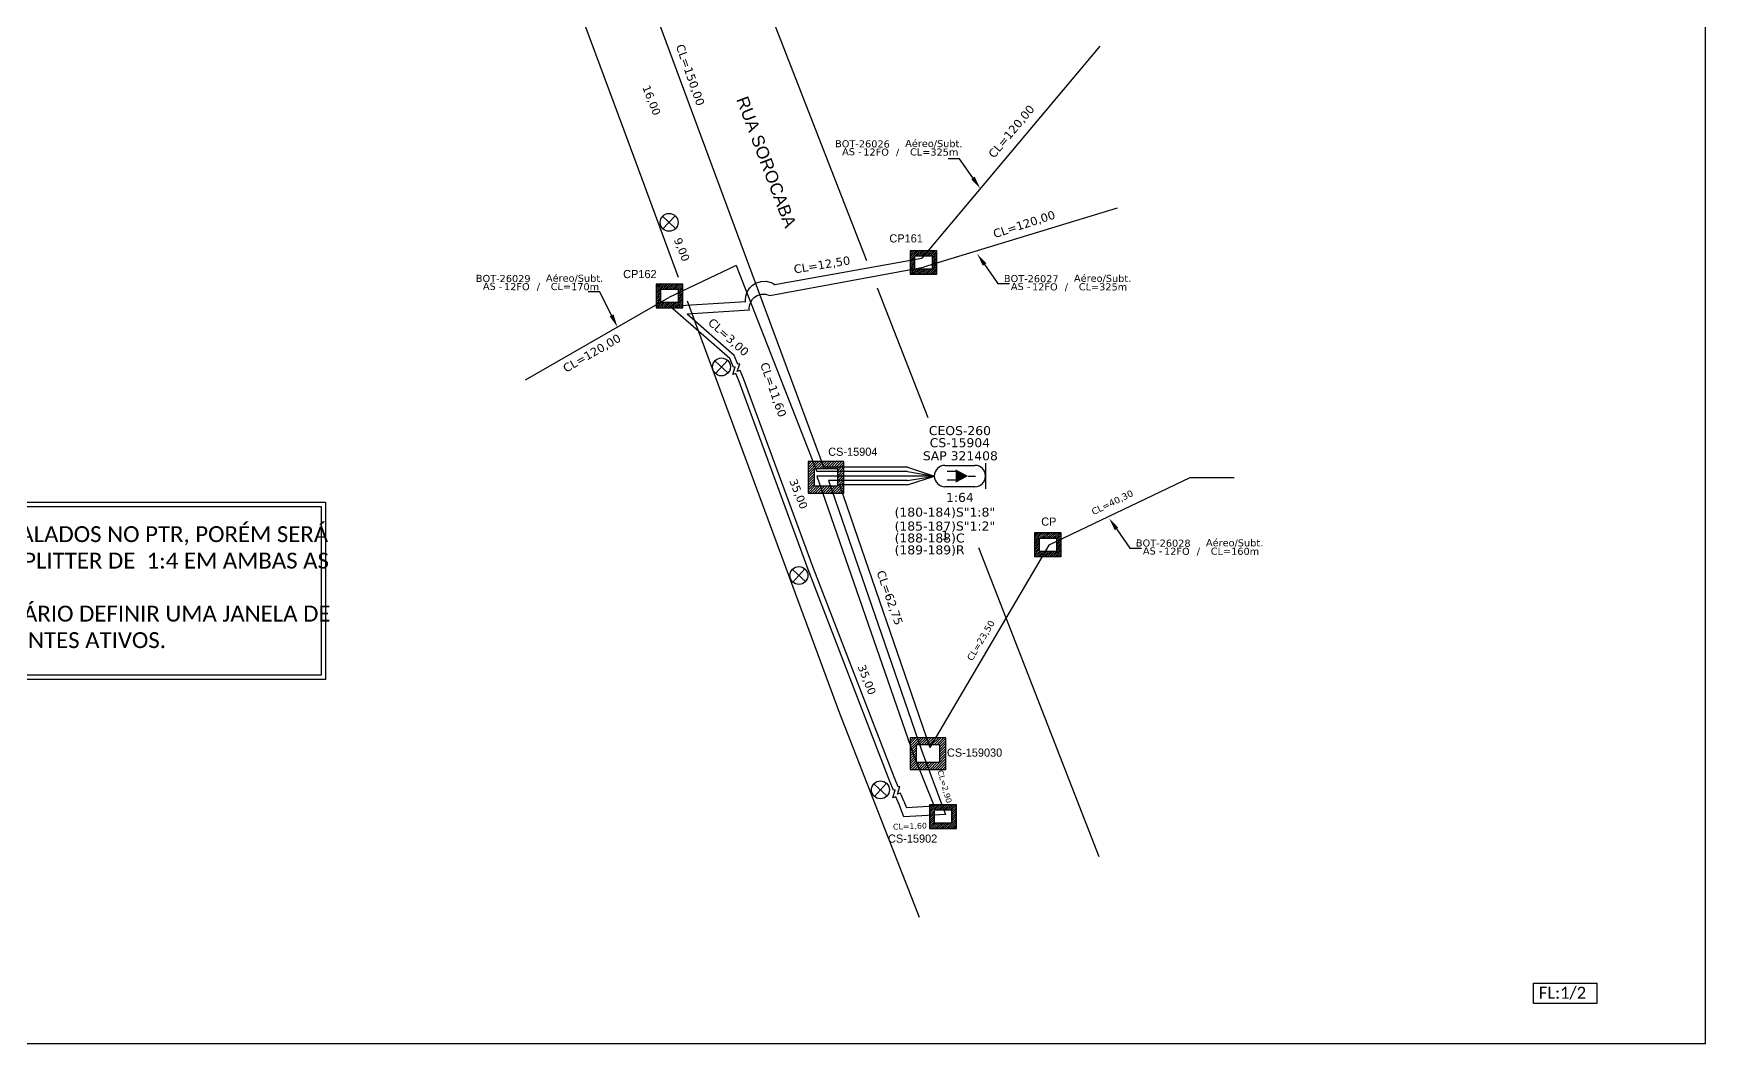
# Model space of a CAD drawing. Header units: metres. Extents: x -1286 to 457, y -500 to 94.
# Drawn here: x -865.6 to -445.1, y -499.8 to -245.6 of the extents above; entities that cross this region are included whole.
import ezdxf
from ezdxf import colors
from ezdxf.entities.mleader import LeaderData, LeaderLine
from ezdxf.enums import TextEntityAlignment as Align
from ezdxf.math import Vec2, Vec3

# ---------------------------------------------------------------- set-up
doc = ezdxf.new("R2010")
doc.units = ezdxf.units.M
for name, color, linetype in [('10.1-Caixas Subterrâneas', 5, 'Continuous'), ('20.4-CEOS', 1, 'Continuous'), ('CAP a instalar', 1, 'Continuous'), ('celulas gpon', 7, 'Continuous'), ('label_cabos', 7, 'Continuous'), ('Legenda', 1, 'Continuous'), ('locais legendas', 7, 'Continuous'), ('QUADRA', 7, 'Continuous'), ('Subida Lateral', 5, 'Continuous')]:
    doc.layers.add(name, color=color, linetype=linetype)
doc.layers.add('EXTRA', color=50, linetype='Continuous', plot=False)
doc.layers.add('Segmento Logradouro Texto', color=238, linetype='Continuous', lineweight=0)
doc.styles.add('DIGICADE', font='arial.ttf')
doc.styles.add('siredit', font='verdana.ttf')
doc.styles.add('WMF-Calibri0', font='calibri.ttf')
doc.linetypes.add('FENCELINE1', pattern='A,0.25,-0.1,[133,ltypeshp.shx,S=0.1,R=0,X=-0.1,Y=0],-0.1,1', length=1.45)

# ---------------------------------------------------------------- blocks, each defined once
blk = doc.blocks.new('*U106')
at = {"layer": '20.4-CEOS', "color": 7, "style": 'siredit'}
for tag, p in [('FIBRAS_SPLITTER', (0, 0)), ('FIBRAS_TOP_C', (0, -4.13)), ('RESERVA_FINAIS', (0, -5.46))]:
    blk.add_attdef(tag, p, '', height=1.01, dxfattribs=at)
for tag, p, flags in [('ID_ATIVIDADE', (0, -6.77), 3), ('FATOR', (0, -8.09), 1), ('QTDE', (0, -9.4), 1), ('FID', (0, -10.71), 1)]:
    blk.add_attdef(tag, p, '', height=1.01, dxfattribs=dict(at, flags=flags))
blk = doc.blocks.new('*U107')
at = {"layer": '20.4-CEOS', "color": 7, "style": 'siredit'}
blk.add_attdef('FIBRAS_SPLITTER', (0, 0), '', height=1.01, dxfattribs=at)
for tag, p, flags in [('ID_ATIVIDADE', (0, -1.48), 3), ('FATOR', (0, -2.79), 1), ('QTDE', (0, -4.11), 1), ('FID', (0, -5.42), 1)]:
    blk.add_attdef(tag, p, '', height=1.01, dxfattribs=dict(at, flags=flags))
blk = doc.blocks.new('*X70')
at = {"color": 0, "linetype": 'Continuous'}
for p, q in [((-1.25, 0.34099), (-0.49099, 1.1)), ((-1.25, 0.517767), (-0.667767, 1.1)), ((-1.25, 0.694544), (-0.844544, 1.1)), ((-1.25, 0.87132), (-1.02132, 1.1)), ((-1.25, 1.048097), (-1.198097, 1.1)), ((-1.25, 0.164214), (-0.8035, 0.610714)), ((-1.25, -0.012563), (-0.8035, 0.433937)), ((-1.25, -0.18934), (-0.8035, 0.25716)), ((-1.25, -0.366117), (-0.8035, 0.080383)), ((-0.789214, 0.625), (-0.314214, 1.1)), ((-0.612437, 0.625), (-0.137437, 1.1)), ((-0.43566, 0.625), (0.03934, 1.1)), ((-0.258883, 0.625), (0.216117, 1.1)), ((-0.082107, 0.625), (0.392893, 1.1)), ((0.09467, 0.625), (0.56967, 1.1)), ((0.271447, 0.625), (0.746447, 1.1)), ((0.448223, 0.625), (0.923223, 1.1)), ((0.625, 0.625), (1.1, 1.1)), ((0.801777, 0.625), (1.25, 1.073223)), ((0.8035, 0.449947), (1.25, 0.896447)), ((0.8035, 0.27317), (1.25, 0.71967)), ((0.8035, 0.096393), (1.25, 0.542893)), ((0.8035, -0.080383), (1.25, 0.366117)), ((0.8035, -0.25716), (1.25, 0.18934)), ((0.8035, -0.433937), (1.25, 0.012563)), ((-1.25, -0.542893), (-0.8035, -0.096393)), ((-1.25, -0.71967), (-0.8035, -0.27317)), ((-1.25, -0.896447), (-0.8035, -0.449947)), ((-1.25, -1.073223), (-0.801777, -0.625)), ((-1.1, -1.1), (-0.625, -0.625)), ((-0.923223, -1.1), (-0.448223, -0.625)), ((-0.746447, -1.1), (-0.271447, -0.625)), ((-0.56967, -1.1), (-0.09467, -0.625)), ((-0.392893, -1.1), (0.082107, -0.625)), ((-0.216117, -1.1), (0.258883, -0.625)), ((-0.03934, -1.1), (0.43566, -0.625)), ((0.137437, -1.1), (0.612437, -0.625)), ((0.314214, -1.1), (0.789214, -0.625)), ((0.49099, -1.1), (1.25, -0.34099)), ((0.667767, -1.1), (1.25, -0.517767)), ((0.8035, -0.610714), (1.25, -0.164214)), ((0.844544, -1.1), (1.25, -0.694544)), ((1.02132, -1.1), (1.25, -0.87132)), ((1.198097, -1.1), (1.25, -1.048097))]:
    blk.add_line(p, q, dxfattribs=at)
blk = doc.blocks.new('MANHOLE_MQ')
at = {"color": 0, "linetype": 'Continuous'}
for p, q in [((0.00000623, 0.00000569), (-0.00000627, 0.00000569)), ((-0.00000627, 0.00000569), (-0.00000627, -0.00000531)), ((-0.00000404, 0.00000331), (0.00000399, 0.00000331)), ((-0.00000404, -0.00000294), (-0.00000404, 0.00000331)), ((0.00000399, 0.00000331), (0.00000399, -0.00000294)), ((0.00000623, -0.00000531), (0.00000623, 0.00000569)), ((-0.00000627, -0.00000531), (0.00000623, -0.00000531)), ((0.00000399, -0.00000294), (-0.00000404, -0.00000294)), ((0.00000399, -0.00000294), (0.00000399, -0.00000294))]:
    blk.add_line(p, q, dxfattribs=at)
at = {"color": 0, "linetype": 'Continuous', "xscale": 5e-06, "yscale": 5e-06, "zscale": 1e-05}
blk.add_blockref('*X70', (-0.00000002, 0.00000019), dxfattribs=at)
blk = doc.blocks.new('LEGENDA DOS CABOS')
at = {"layer": 'EXTRA', "color": 0, "style": 'siredit'}
for tag, p in [('ID', (4.6, 0.97)), ('XX', (9.03, 0.97))]:
    blk.add_attdef(tag, text='', height=0.48, rotation=359.69, dxfattribs=at).set_placement(p, align=Align.MIDDLE_CENTER)
at = {"layer": 'Legenda', "color": 0, "style": 'siredit'}
for tag, p in [('TIPO_CABO', (1.31, 0)), ('CABO', (4.69, -0.05)), ('/', (6.81, -0.05)), ('METROS', (10.03, -0.05))]:
    blk.add_attdef(tag, text='', height=0.8, rotation=359.69, dxfattribs=at).set_placement(p, align=Align.MIDDLE_CENTER)

msp = doc.modelspace()

# ---------------------------------------------------------------- linework, layer by layer
at = {"color": 1}
for p, q in [((-707.35, -291.61), (-704.07, -294.69)), ((-704.18, -291.51), (-707.25, -294.79)), ((-691.01, -327.89), (-694.08, -331.17)), ((-694.19, -327.99), (-690.91, -331.06)), ((-674.71, -380.48), (-671.43, -383.55)), ((-671.54, -380.38), (-674.61, -383.66)), ((-654.21, -434.42), (-650.93, -437.49)), ((-651.03, -434.31), (-654.1, -437.59))]:
    msp.add_line(p, q, dxfattribs=at)
msp.add_lwpolyline([(-1286.07, -499.81), (-445.07, -499.81), (-445.07, 94.19), (-1286.07, 94.19)], close=True)
at = {"color": 10}
for points in [[(-1045.63, -363.59), (-792.14, -363.59), (-792.14, -408.19), (-1045.63, -408.19)], [(-1044.54, -364.68), (-793.23, -364.68), (-793.23, -407.1), (-1044.54, -407.1)]]:
    msp.add_lwpolyline(points, close=True, dxfattribs=at)
at = {"color": 7}
msp.add_lwpolyline([(-488.37, -484.64), (-472.44, -484.64), (-472.44, -489.7), (-488.37, -489.7)], close=True, dxfattribs=at)
at = {"color": 1}
for centre in [(-705.71, -293.15), (-692.55, -329.53), (-673.07, -382.02), (-652.57, -435.95)]:
    msp.add_circle(centre, 2.25, dxfattribs=at)
at = {"layer": '20.4-CEOS', "color": 7}
for p, q in [((-636.34, -354.31), (-628.82, -354.31)), ((-628.82, -359.67), (-636.34, -359.67))]:
    msp.add_line(p, q, dxfattribs=at)
for points in [[(-633.47, -355.82), (-635.75, -355.82)], [(-630.51, -356.99), (-628.7, -356.99)], [(-626.14, -353.76), (-626.14, -360.22)], [(-633.47, -358.05), (-635.75, -358.05)]]:
    msp.add_lwpolyline(points, dxfattribs=at)
msp.add_lwpolyline([(-630.51, -356.99, 0, 3.31, 0), (-633.61, -356.99, 3.31, 3.31, 0)], format="xyseb", dxfattribs=at)
for centre, start, end in [((-636.34, -356.99), 90, 270), ((-628.82, -356.99), 270, 90)]:
    msp.add_arc(centre, 2.68, start, end, dxfattribs=at)
at = {"layer": 'CAP a instalar', "color": 7, "ltscale": 5}
for points in [[(-666.76, -354.74), (-730.82, -181.8)], [(-597.43, -248.83), (-642.12, -302.2)], [(-593.01, -289.54), (-641.73, -304.41)], [(-679.13, -308.77), (-642.12, -302.2)], [(-688.82, -303.98), (-705.74, -312.07)], [(-688.82, -303.98), (-668.59, -355.86)], [(-680.34, -311.52), (-641.73, -304.41)], [(-686.47, -313.2), (-686.54, -312.76), (-686.44, -311.72), (-686.06, -310.6), (-685.43, -309.65), (-684.81, -309.03), (-683.96, -308.47), (-682.54, -308), (-681.23, -307.98), (-679.79, -308.39), (-679, -308.85)], [(-741.79, -332.74), (-705.74, -312.07)], [(-686.43, -313.12), (-705.59, -314.32)], [(-690.45, -327.4), (-705.41, -314.3)], [(-685.5, -315.24), (-701.15, -316.27)], [(-685.5, -315.24), (-685.56, -314.9), (-685.48, -314.09), (-685.18, -313.22), (-684.7, -312.49), (-684.22, -312.01), (-683.56, -311.58), (-682.46, -311.22), (-681.45, -311.2), (-680.34, -311.52)], [(-689.33, -326.62), (-701.15, -316.27)], [(-645.76, -355.86), (-668.59, -355.86)], [(-668.54, -356.99), (-644.26, -427.13)], [(-639.01, -356.99), (-668.54, -356.99)], [(-645.77, -354.74), (-666.76, -354.74)], [(-645.77, -354.74), (-639.01, -356.99)], [(-645.76, -355.86), (-639.01, -356.99)], [(-645.76, -358.11), (-639.01, -356.99)], [(-645.75, -359.23), (-639.01, -356.99)], [(-665.66, -358.11), (-642.27, -426.01)], [(-645.76, -358.11), (-665.66, -358.11)], [(-662.89, -359.23), (-640.15, -425.28)], [(-645.75, -359.23), (-662.89, -359.23)], [(-574.8, -357.46), (-610.23, -374.42), (-640.15, -425.28)], [(-563.57, -357.47), (-574.8, -357.46)], [(-642.27, -426.01), (-636.2, -442.18), (-646.69, -442.74), (-647.88, -439.66)], [(-644.26, -427.13), (-639.09, -440.09), (-646.01, -440.46)], [(-646.7, -438.77), (-646.01, -440.46)]]:
    msp.add_lwpolyline(points, dxfattribs=at)
at = {"layer": 'CAP a instalar', "color": 7, "linetype": 'FENCELINE1', "ltscale": 5}
for points in [[(-670.73, -380.5), (-688.11, -333.19)], [(-669.5, -380), (-686.99, -332.41)], [(-650.22, -433.86), (-670.73, -380.5)], [(-649.04, -432.97), (-669.5, -380.01)]]:
    msp.add_lwpolyline(points, dxfattribs=at)
at = {"layer": 'QUADRA', "color": 4}
for points in [[(-703.34, -307.03), (-716.02, -272.72), (-749.06, -183.73)], [(-682.12, -235.75), (-656.03, -302.79)], [(-653.36, -309.65), (-640.66, -342.27)], [(-642.73, -468.1), (-662.79, -416.77), (-701.12, -313.02)], [(-627.94, -374.94), (-597.66, -452.74)]]:
    msp.add_lwpolyline(points, dxfattribs=at)
at = {"layer": 'Subida Lateral', "color": 5}
for points in [[(-688.11, -333.19), (-688.91, -331.21), (-689.7, -331.46), (-689.07, -329.53), (-689.54, -329.6), (-690.45, -327.4)], [(-686.99, -332.41), (-687.8, -330.43), (-688.58, -330.68), (-687.95, -328.74), (-688.43, -328.82), (-689.33, -326.62)], [(-646.7, -438.77), (-647.51, -436.79), (-648.29, -437.04), (-647.66, -435.1), (-648.14, -435.18), (-649.04, -432.97)], [(-647.88, -439.66), (-648.69, -437.68), (-649.47, -437.93), (-648.84, -435.99), (-649.32, -436.07), (-650.22, -433.86)]]:
    msp.add_lwpolyline(points, dxfattribs=at)

# ---------------------------------------------------------------- block references
at = {"layer": '10.1-Caixas Subterrâneas', "color": 30}
for p, xscale, yscale, zscale, rotation in [((-641.74, -303.16), 538175.0068901461, 538175.0068901461, 538175.0068901461, 180.0000000000614), ((-705.64, -311.58), 538175.0068901461, 538175.0068901461, 538175.0068901461, 180.0000000000614), ((-666.28, -357.19), 720555.3162288242, 720555.3162288242, 720555.3162288242, 180.0000000000614), ((-610.46, -374.18), 538175.0068901461, 538175.0068901461, 538175.0068901461, 180.0000000000616), ((-640.6, -426.7), 720555.3162288242, 720555.3162288242, 720555.3162288242, 180.0000000000614), ((-636.84, -442.59), 538175.0068901461, 538175.0068901461, 538175.0068901461, 180.0000000000614)]:
    msp.add_blockref('MANHOLE_MQ', p, dxfattribs=dict(at, xscale=xscale, yscale=yscale, zscale=zscale, rotation=rotation))
at = {"layer": '20.4-CEOS', "color": 0, "lineweight": 0}
ref = msp.add_blockref('*U106', (-649.01, -367.21), dxfattribs=dict(at, xscale=2.247191011235955, yscale=2.247191011235955, zscale=2.247191011235955))
ref.add_attrib('FIBRAS_SPLITTER', '(180-184)S"1:8"', (-649.01, -367.21), dxfattribs={"color": 7, "height": 2.2689, "style": 'siredit'})
ref.add_attrib('FIBRAS_TOP_C', '(188-188)C', (-649.01, -373.71), dxfattribs={"color": 7, "height": 2.269, "style": 'siredit'})
ref.add_attrib('RESERVA_FINAIS', '(189-189)R', (-649.01, -376.7), dxfattribs={"color": 7, "height": 2.269, "style": 'siredit'})
at = {"layer": '20.4-CEOS', "color": 0, "lineweight": 0, "xscale": 2.247191011235955, "yscale": 2.247191011235955, "zscale": 2.247191011235955}
msp.add_blockref('*U107', (-649.01, -370.71), dxfattribs=at).add_auto_attribs({'FIBRAS_SPLITTER': '(185-187)S"1:2"'})
at = {"layer": 'label_cabos', "color": 0, "lineweight": 0}
ref = msp.add_blockref('LEGENDA DOS CABOS', (-664.65, -276.3), dxfattribs=dict(at, xscale=1.782671434623764, yscale=1.782671434623764, zscale=1.782671434623764))
ref.add_attrib('ID', 'BOT-26026', dxfattribs={"color": 0, "height": 1.783, "rotation": 359.69, "style": 'siredit'}).set_placement((-657.09, -273.4), align=Align.MIDDLE_CENTER)
ref.add_attrib('CABO', '12FO', dxfattribs={"color": 0, "height": 1.783, "rotation": 359.69, "style": 'siredit'}).set_placement((-653.66, -275.46), align=Align.MIDDLE_CENTER)
ref.add_attrib('METROS', 'CL=325m', dxfattribs={"color": 0, "height": 1.783, "rotation": 359.69, "style": 'siredit'}).set_placement((-639.05, -275.46), align=Align.MIDDLE_CENTER)
ref.add_attrib('XX', 'Aéreo/Subt.', dxfattribs={"color": 0, "height": 1.7827, "rotation": 359.69, "style": 'siredit'}).set_placement((-639.14, -273.32), align=Align.MIDDLE_CENTER)
ref.add_attrib('/', '/', dxfattribs={"color": 0, "height": 1.78, "rotation": 359.69, "style": 'siredit'}).set_placement((-648.26, -275.46), align=Align.MIDDLE_CENTER)
ref.add_attrib('TIPO_CABO', 'AS -', dxfattribs={"color": 0, "height": 1.783, "rotation": 359.69, "style": 'siredit'}).set_placement((-659.76, -275.37), align=Align.MIDDLE_CENTER)
ref = msp.add_blockref('LEGENDA DOS CABOS', (-754.99, -310.18), dxfattribs=dict(at, xscale=1.782671434623764, yscale=1.782671434623764, zscale=1.782671434623764))
ref.add_attrib('ID', 'BOT-26029', dxfattribs={"color": 0, "height": 1.783, "rotation": 359.69, "style": 'siredit'}).set_placement((-747.43, -307.28), align=Align.MIDDLE_CENTER)
ref.add_attrib('CABO', '12FO', dxfattribs={"color": 0, "height": 1.783, "rotation": 359.69, "style": 'siredit'}).set_placement((-744, -309.33), align=Align.MIDDLE_CENTER)
ref.add_attrib('METROS', 'CL=170m', dxfattribs={"color": 0, "height": 1.783, "rotation": 359.69, "style": 'siredit'}).set_placement((-729.39, -309.33), align=Align.MIDDLE_CENTER)
ref.add_attrib('XX', 'Aéreo/Subt.', dxfattribs={"color": 0, "height": 1.7827, "rotation": 359.69, "style": 'siredit'}).set_placement((-729.48, -307.2), align=Align.MIDDLE_CENTER)
ref.add_attrib('/', '/', dxfattribs={"color": 0, "height": 1.78, "rotation": 359.69, "style": 'siredit'}).set_placement((-738.6, -309.33), align=Align.MIDDLE_CENTER)
ref.add_attrib('TIPO_CABO', 'AS -', dxfattribs={"color": 0, "height": 1.783, "rotation": 359.69, "style": 'siredit'}).set_placement((-750.1, -309.25), align=Align.MIDDLE_CENTER)
ref = msp.add_blockref('LEGENDA DOS CABOS', (-622.2, -310.23), dxfattribs=dict(at, xscale=1.782671434623764, yscale=1.782671434623764, zscale=1.782671434623764))
ref.add_attrib('ID', 'BOT-26027', dxfattribs={"color": 0, "height": 1.783, "rotation": 359.69, "style": 'siredit'}).set_placement((-614.64, -307.32), align=Align.MIDDLE_CENTER)
ref.add_attrib('CABO', '12FO', dxfattribs={"color": 0, "height": 1.783, "rotation": 359.69, "style": 'siredit'}).set_placement((-611.21, -309.38), align=Align.MIDDLE_CENTER)
ref.add_attrib('METROS', 'CL=325m', dxfattribs={"color": 0, "height": 1.783, "rotation": 359.69, "style": 'siredit'}).set_placement((-596.6, -309.38), align=Align.MIDDLE_CENTER)
ref.add_attrib('XX', 'Aéreo/Subt.', dxfattribs={"color": 0, "height": 1.7827, "rotation": 359.69, "style": 'siredit'}).set_placement((-596.69, -307.24), align=Align.MIDDLE_CENTER)
ref.add_attrib('/', '/', dxfattribs={"color": 0, "height": 1.78, "rotation": 359.69, "style": 'siredit'}).set_placement((-605.81, -309.38), align=Align.MIDDLE_CENTER)
ref.add_attrib('TIPO_CABO', 'AS -', dxfattribs={"color": 0, "height": 1.783, "rotation": 359.69, "style": 'siredit'}).set_placement((-617.31, -309.29), align=Align.MIDDLE_CENTER)
ref = msp.add_blockref('LEGENDA DOS CABOS', (-589.01, -376.77), dxfattribs=dict(at, xscale=1.782671434623764, yscale=1.782671434623764, zscale=1.782671434623764))
ref.add_attrib('ID', 'BOT-26028', dxfattribs={"color": 0, "height": 1.783, "rotation": 359.69, "style": 'siredit'}).set_placement((-581.45, -373.87), align=Align.MIDDLE_CENTER)
ref.add_attrib('CABO', '12FO', dxfattribs={"color": 0, "height": 1.783, "rotation": 359.69, "style": 'siredit'}).set_placement((-578.02, -375.92), align=Align.MIDDLE_CENTER)
ref.add_attrib('METROS', 'CL=160m', dxfattribs={"color": 0, "height": 1.783, "rotation": 359.69, "style": 'siredit'}).set_placement((-563.41, -375.92), align=Align.MIDDLE_CENTER)
ref.add_attrib('XX', 'Aéreo/Subt.', dxfattribs={"color": 0, "height": 1.7827, "rotation": 359.69, "style": 'siredit'}).set_placement((-563.5, -373.79), align=Align.MIDDLE_CENTER)
ref.add_attrib('/', '/', dxfattribs={"color": 0, "height": 1.78, "rotation": 359.69, "style": 'siredit'}).set_placement((-572.62, -375.92), align=Align.MIDDLE_CENTER)
ref.add_attrib('TIPO_CABO', 'AS -', dxfattribs={"color": 0, "height": 1.783, "rotation": 359.69, "style": 'siredit'}).set_placement((-584.12, -375.84), align=Align.MIDDLE_CENTER)

# ---------------------------------------------------------------- texts
at = {"style": 'WMF-Calibri0'}
msp.add_text('FL:1/2', height=3, dxfattribs=at).set_placement((-487.02, -488.52))
at = {"color": 1, "insert": (-912.1, -385.47), "char_height": 4, "width": 257.8186, "attachment_point": 5}
msp.add_mtext("{\\fCalibri|b0|i0|c0|p34;SR. EXECUTOR,  O CONDOMÍNIO JÁ POSSUI CABOS E CDOI's INSTALADOS NO PTR, PORÉM SERÁ NECESSÁRIO REMOVER OS SPLITTER's  DE 1:32 E  INSTALAR UM SPLITTER DE  1:4 EM AMBAS AS CDOI's.\\PPARA A EXECUÇÃO DO PROJETO RISER DO BLOCO 2 SERÁ NECESSÁRIO DEFINIR UMA JANELA DE MANUTENÇÃO, POIS NO BLOCO 2 JÁ POSSUI CLIENTES ATIVOS.}", dxfattribs=at)
at = {"layer": '10.1-Caixas Subterrâneas', "color": 30}
for s, p in [('CS-159030', (-635.85, -427.61)), ('CS-15902', (-650.66, -449.25))]:
    msp.add_text(s, height=2.056, dxfattribs=at).set_placement(p)
at = {"layer": '20.4-CEOS', "color": 7, "style": 'siredit'}
for s, p in [('CEOS-260', (-632.58, -344.42)), ('CS-15904', (-632.58, -347.46)), ('SAP 321408', (-632.46, -350.76)), ('1:64', (-632.58, -361.23))]:
    msp.add_text(s, height=2.269, dxfattribs=at).set_placement(p, align=Align.TOP_CENTER)
msp.add_text('1', height=2.27, dxfattribs=at).set_placement((-637.3, -373))
at = {"layer": 'celulas gpon', "color": 3, "style": 'siredit'}
for s, height, rotation, p in [('CL=150,00', 2.113, 289.3281, (-704.05, -248.76)), ('CL=120,00', 2.113, 50.2779, (-624.01, -277.17)), ('CL=120,00', 2.113, 18.0814, (-623.81, -297.14)), ('CL=12,50', 2.113, 9.3199, (-674.19, -306.02)), ('CL=3,00', 2.113, 317.9386, (-696.12, -318.62)), ('CL=120,00', 2.113, 30.0435, (-731.63, -331.02)), ('CL=11,60', 2.113, 289.3281, (-682.85, -328.83)), ('CL=40,30', 1.667, 26.0181, (-598.98, -366.85)), ('CL=62,75', 2.113, 289.3281, (-653.57, -381.17)), ('CL=23,50', 1.667, 59.3844, (-629.5, -403.66)), ('CL=2,90', 1.442, 285.5807, (-638.23, -431.2)), ('CL=1,60', 1.442, 2.0323, (-649.39, -445.97))]:
    msp.add_text(s, height=height, rotation=rotation, dxfattribs=at).set_placement(p)
at = {"layer": 'celulas gpon', "style": 'siredit'}
for s, p in [('16,00', (-712.49, -259.12)), ('9,00', (-704.56, -297.5)), ('35,00', (-675.52, -358.18)), ('35,00', (-658.33, -404.93))]:
    msp.add_text(s, height=2.012, rotation=291.4925, dxfattribs=at).set_placement(p)
at = {"layer": 'locais legendas', "color": 30}
for s, p in [('CP161', (-650.31, -298.21)), ('CP162', (-717.27, -307.19)), ('CS-15904', (-665.7, -351.9)), ('CP', (-612.13, -369.48))]:
    msp.add_text(s, height=2.056, dxfattribs=at).set_placement(p)
at = {"layer": 'Segmento Logradouro Texto', "color": 5, "linetype": 'Continuous', "insert": (-685.98, -261.09), "char_height": 3.1008, "width": 35.7772, "attachment_point": 1, "rotation": 290.764, "style": 'DIGICADE'}
msp.add_mtext('\\o\\l\\fArial|b0|i0|c0|p34;\\T1.0000000000;\\W1.0000000000;RUA SOROCABA', dxfattribs=at)

# ---------------------------------------------------------------- leaders
at = {"layer": 'label_cabos', "color": 7, "lineweight": 0}
ml = msp.add_multileader_mtext('Standard', dxfattribs=at)
ml.set_content('', color=7)
ml.set_leader_properties()
ml.build(insert=Vec2(0, 0))
ml.multileader.update_dxf_attribs({"text_right_attachment_type": 6, "dogleg_length": 2.93, "arrow_head_size": 3.29})
ctx = ml.context
ctx.base_point, ctx.char_height, ctx.arrow_head_size, ctx.landing_gap_size, ctx.plane_origin, ctx.plane_x_axis, ctx.plane_y_axis = Vec3(-635.55, -277.13), 3.29, 3.29, 1.64, Vec3(-63747048.36, -14710094.02), Vec3(-1, 0), Vec3(0, -1)
ctx.right_attachment = 6
notes = []
notes.append((ctx, [(0, (1, 1, 0), (-632.65, -277.13), (-1, 0), 2.9, [(0, [(-627.44, -284.67)], 0, [])])]))
ctx.mtext.insert, ctx.mtext.text_direction, ctx.mtext.rotation = Vec3(-637.19, -278.77), Vec3(-1, 0), 3.141593
ml = msp.add_multileader_mtext('Standard', dxfattribs=at)
ml.set_content('', color=7)
ml.set_leader_properties()
ml.build(insert=Vec2(0, 0))
ml.multileader.update_dxf_attribs({"text_right_attachment_type": 6, "dogleg_length": 2.93, "arrow_head_size": 3.29})
ctx = ml.context
ctx.base_point, ctx.char_height, ctx.arrow_head_size, ctx.landing_gap_size, ctx.plane_origin = Vec3(-620.15, -308.58), 3.29, 3.29, 1.64, Vec3(63745792.67, 14709508.31)
ctx.right_attachment = 6
notes.append((ctx, [(0, (1, 1, 0), (-623.04, -308.58), (1, 0), 2.9, [(0, [(-628.25, -301.05)], 0, [])])]))
ctx.mtext.insert, ctx.mtext.rotation = Vec3(-618.5, -306.94), 6.283185
ml = msp.add_multileader_mtext('Standard', dxfattribs=at)
ml.set_content('', color=7)
ml.set_leader_properties()
ml.build(insert=Vec2(0, 0))
ml.multileader.update_dxf_attribs({"text_right_attachment_type": 6, "dogleg_length": 2.93, "arrow_head_size": 3.29})
ctx = ml.context
ctx.base_point, ctx.char_height, ctx.arrow_head_size, ctx.landing_gap_size, ctx.plane_origin, ctx.plane_x_axis, ctx.plane_y_axis = Vec3(-726.03, -310.64), 3.29, 3.29, 1.64, Vec3(-63747138.85, -14710127.54), Vec3(-1, 0), Vec3(0, -1)
ctx.right_attachment = 6
notes.append((ctx, [(0, (1, 1, 0), (-723.13, -310.64), (-1, 0), 2.9, [(0, [(-718.7, -319.5)], 0, [])])]))
ctx.mtext.insert, ctx.mtext.text_direction, ctx.mtext.rotation = Vec3(-727.67, -312.29), Vec3(-1, 0), 3.141593
ml = msp.add_multileader_mtext('Standard', dxfattribs=at)
ml.set_content('', color=7)
ml.set_leader_properties()
ml.build(insert=Vec2(0, 0))
ml.multileader.update_dxf_attribs({"text_right_attachment_type": 6, "dogleg_length": 2.93, "arrow_head_size": 3.29})
ctx = ml.context
ctx.base_point, ctx.char_height, ctx.arrow_head_size, ctx.landing_gap_size, ctx.plane_origin = Vec3(-586.96, -375.13), 3.29, 3.29, 1.64, Vec3(63745825.86, 14709441.77)
ctx.right_attachment = 6
notes.append((ctx, [(0, (1, 1, 0), (-589.85, -375.13), (1, 0), 2.9, [(0, [(-595.07, -367.59)], 0, [])])]))
ctx.mtext.insert, ctx.mtext.rotation = Vec3(-585.31, -373.49), 6.283185
for ctx, leaders in notes:
    for number, flags, end, landing, length, lines in leaders:
        leader = LeaderData()
        leader.index, (leader.has_last_leader_line, leader.has_dogleg_vector, leader.attachment_direction) = number, flags
        leader.last_leader_point, leader.dogleg_vector, leader.dogleg_length = Vec3(end), Vec3(landing), length
        for number, points, colour, breaks in lines:
            line = LeaderLine()
            line.index, line.vertices, line.color, line.breaks = number, Vec3.list(points), colors.encode_raw_color(colour), breaks
            leader.lines.append(line)
        ctx.leaders.append(leader)

doc.saveas('drawing.dxf')
